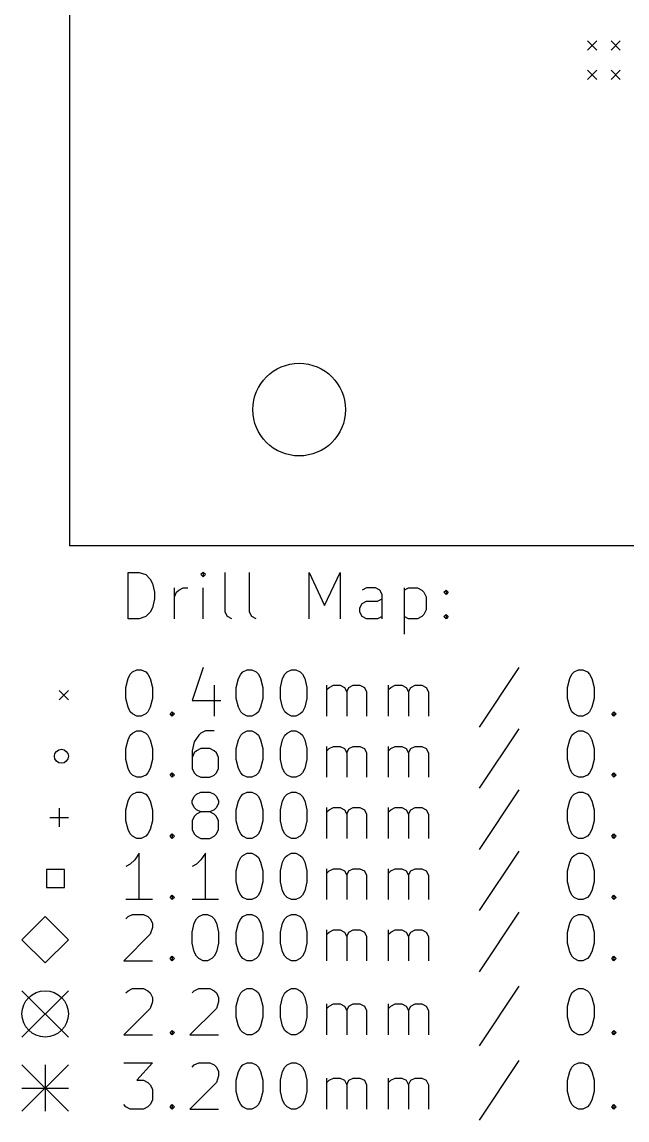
# Model space of a CAD drawing. Extents: x 4.52 to 6.57, y -8.69 to -1.12.
# Drawn here: x 4.519 to 5.547, y -8.676 to -6.81 of the extents above; entities that cross this region are included whole.
import ezdxf

# ---------------------------------------------------------------- set-up
doc = ezdxf.new("R2010")
doc.units = 0
doc.header["$MEASUREMENT"] = 0
doc.layers.add('BLACK', color=7, linetype='CONTINUOUS')

msp = doc.modelspace()

# ---------------------------------------------------------------- linework, layer by layer
at = {"layer": 'BLACK', "linetype": 'CONTINUOUS'}
for p, q in [((4.6, -3.36929), (4.6, -7.7)), ((5.47949, -6.84213), (5.49524, -6.85787)), ((5.49524, -6.84213), (5.47949, -6.85787)), ((5.51949, -6.84213), (5.53524, -6.85787)), ((5.53524, -6.84213), (5.51949, -6.85787)), ((5.47949, -6.89213), (5.49524, -6.90787)), ((5.49524, -6.89213), (5.47949, -6.90787)), ((5.51949, -6.89213), (5.53524, -6.90787)), ((5.53524, -6.89213), (5.51949, -6.90787)), ((6, -7.7), (4.6, -7.7)), ((4.69946, -7.8242), (4.69946, -7.74546)), ((4.69946, -7.74546), (4.7182, -7.74546)), ((4.7182, -7.74546), (4.72945, -7.74921)), ((4.72945, -7.74921), (4.73695, -7.75671)), ((4.73695, -7.75671), (4.7407, -7.76421)), ((4.82694, -7.74546), (4.82319, -7.74921)), ((4.82319, -7.74921), (4.82694, -7.75296)), ((4.83069, -7.74921), (4.82694, -7.74546)), ((4.82694, -7.74546), (4.82694, -7.75296)), ((4.82694, -7.75296), (4.83069, -7.74921)), ((4.86444, -7.81295), (4.86444, -7.74546)), ((4.90568, -7.81295), (4.90568, -7.74546)), ((5.00692, -7.8242), (5.00692, -7.74546)), ((5.00692, -7.74546), (5.03316, -7.80171)), ((5.03316, -7.80171), (5.05941, -7.74546)), ((5.05941, -7.74546), (5.05941, -7.8242)), ((4.7407, -7.76421), (4.74445, -7.77921)), ((4.74445, -7.77921), (4.74445, -7.79046)), ((4.7782, -7.8242), (4.7782, -7.77171)), ((4.7782, -7.78671), (4.78195, -7.77921)), ((4.78195, -7.77921), (4.7857, -7.77546)), ((4.7857, -7.77546), (4.79319, -7.77171)), ((4.79319, -7.77171), (4.80069, -7.77171)), ((4.82694, -7.8242), (4.82694, -7.77171)), ((5.10441, -7.77171), (5.09691, -7.77546)), ((5.1194, -7.77171), (5.10441, -7.77171)), ((5.1269, -7.77546), (5.1194, -7.77171)), ((5.13065, -7.78296), (5.1269, -7.77546)), ((5.16815, -7.77171), (5.16815, -7.85045)), ((5.16815, -7.77546), (5.17565, -7.77171)), ((5.17565, -7.77171), (5.19064, -7.77171)), ((5.19064, -7.77171), (5.19814, -7.77546)), ((5.19814, -7.77546), (5.20189, -7.77921)), ((5.20189, -7.77921), (5.20564, -7.78671)), ((5.23564, -7.77921), (5.23939, -7.77546)), ((5.23939, -7.78296), (5.23564, -7.77921)), ((5.23939, -7.77546), (5.24314, -7.77921)), ((5.23939, -7.77546), (5.23939, -7.78296)), ((5.24314, -7.77921), (5.23939, -7.78296)), ((4.74445, -7.79046), (4.7407, -7.80546)), ((5.09316, -7.80546), (5.09691, -7.79796)), ((5.09691, -7.79796), (5.10441, -7.79421)), ((5.10441, -7.79421), (5.12315, -7.79421)), ((5.12315, -7.79421), (5.13065, -7.79046)), ((5.13065, -7.8242), (5.13065, -7.78296)), ((5.20564, -7.78671), (5.20564, -7.80921)), ((4.73695, -7.81295), (4.72945, -7.82045)), ((4.7407, -7.80546), (4.73695, -7.81295)), ((4.86819, -7.82045), (4.86444, -7.81295)), ((4.90943, -7.82045), (4.90568, -7.81295)), ((5.09316, -7.81295), (5.09316, -7.80546)), ((5.09691, -7.82045), (5.09316, -7.81295)), ((5.20189, -7.8167), (5.19814, -7.82045)), ((5.20564, -7.80921), (5.20189, -7.8167)), ((5.23564, -7.82045), (5.23939, -7.8167)), ((5.23939, -7.8167), (5.24314, -7.82045)), ((5.23939, -7.8167), (5.23939, -7.8242)), ((4.7182, -7.8242), (4.69946, -7.8242)), ((4.72945, -7.82045), (4.7182, -7.8242)), ((4.87568, -7.8242), (4.86819, -7.82045)), ((4.91693, -7.8242), (4.90943, -7.82045)), ((5.10441, -7.8242), (5.09691, -7.82045)), ((5.12315, -7.8242), (5.10441, -7.8242)), ((5.13065, -7.82045), (5.12315, -7.8242)), ((5.17565, -7.8242), (5.16815, -7.82045)), ((5.19064, -7.8242), (5.17565, -7.8242)), ((5.19814, -7.82045), (5.19064, -7.8242)), ((5.23939, -7.8242), (5.23564, -7.82045)), ((5.24314, -7.82045), (5.23939, -7.8242)), ((4.70696, -7.91457), (4.71445, -7.91082)), ((4.71445, -7.91082), (4.72195, -7.91082)), ((4.72195, -7.91082), (4.72945, -7.91457)), ((4.82694, -7.90707), (4.80819, -7.96331)), ((4.89443, -7.91457), (4.90193, -7.91082)), ((4.90193, -7.91082), (4.90943, -7.91082)), ((4.90943, -7.91082), (4.91693, -7.91457)), ((4.96942, -7.91457), (4.97692, -7.91082)), ((4.97692, -7.91082), (4.98442, -7.91082)), ((4.98442, -7.91082), (4.99192, -7.91457)), ((5.36312, -7.90707), (5.29563, -8.00831)), ((5.45686, -7.91457), (5.46436, -7.91082)), ((5.46436, -7.91082), (5.47186, -7.91082)), ((5.47186, -7.91082), (5.47936, -7.91457)), ((4.69571, -7.94081), (4.69946, -7.92582)), ((4.69946, -7.92582), (4.70321, -7.91832)), ((4.70321, -7.91832), (4.70696, -7.91457)), ((4.72945, -7.91457), (4.7332, -7.91832)), ((4.7332, -7.91832), (4.73695, -7.92582)), ((4.73695, -7.92582), (4.7407, -7.94081)), ((4.88318, -7.94081), (4.88693, -7.92582)), ((4.88693, -7.92582), (4.89068, -7.91832)), ((4.89068, -7.91832), (4.89443, -7.91457)), ((4.91693, -7.91457), (4.92068, -7.91832)), ((4.92068, -7.91832), (4.92443, -7.92582)), ((4.92443, -7.92582), (4.92818, -7.94081)), ((4.95817, -7.94081), (4.96192, -7.92582)), ((4.96192, -7.92582), (4.96567, -7.91832)), ((4.96567, -7.91832), (4.96942, -7.91457)), ((4.99192, -7.91457), (4.99567, -7.91832)), ((4.99567, -7.91832), (4.99942, -7.92582)), ((4.99942, -7.92582), (5.00317, -7.94081)), ((5.44561, -7.94081), (5.44936, -7.92582)), ((5.44936, -7.92582), (5.45311, -7.91832)), ((5.45311, -7.91832), (5.45686, -7.91457)), ((5.47936, -7.91457), (5.48311, -7.91832)), ((5.48311, -7.91832), (5.48686, -7.92582)), ((5.48686, -7.92582), (5.49061, -7.94081)), ((4.58228, -7.94606), (4.59803, -7.96181)), ((4.59803, -7.94606), (4.58228, -7.96181)), ((4.69571, -7.95956), (4.69571, -7.94081)), ((4.7407, -7.94081), (4.7407, -7.95956)), ((4.84569, -7.93706), (4.84569, -7.98956)), ((4.88318, -7.95956), (4.88318, -7.94081)), ((4.92818, -7.94081), (4.92818, -7.95956)), ((4.95817, -7.95956), (4.95817, -7.94081)), ((5.00317, -7.94081), (5.00317, -7.95956)), ((5.03691, -7.98956), (5.03691, -7.93706)), ((5.03691, -7.94456), (5.04066, -7.94081)), ((5.04066, -7.94081), (5.04816, -7.93706)), ((5.04816, -7.93706), (5.05941, -7.93706)), ((5.05941, -7.93706), (5.06691, -7.94081)), ((5.06691, -7.94081), (5.07066, -7.94831)), ((5.07066, -7.94831), (5.07441, -7.94081)), ((5.07066, -7.94831), (5.07066, -7.98956)), ((5.07441, -7.94081), (5.08191, -7.93706)), ((5.08191, -7.93706), (5.09316, -7.93706)), ((5.09316, -7.93706), (5.10066, -7.94081)), ((5.10066, -7.94081), (5.10441, -7.94831)), ((5.10441, -7.94831), (5.10441, -7.98956)), ((5.1419, -7.98956), (5.1419, -7.93706)), ((5.1419, -7.94456), (5.14565, -7.94081)), ((5.14565, -7.94081), (5.15315, -7.93706)), ((5.15315, -7.93706), (5.1644, -7.93706)), ((5.1644, -7.93706), (5.1719, -7.94081)), ((5.1719, -7.94081), (5.17565, -7.94831)), ((5.17565, -7.94831), (5.1794, -7.94081)), ((5.17565, -7.94831), (5.17565, -7.98956)), ((5.1794, -7.94081), (5.1869, -7.93706)), ((5.1869, -7.93706), (5.19814, -7.93706)), ((5.19814, -7.93706), (5.20564, -7.94081)), ((5.20564, -7.94081), (5.20939, -7.94831)), ((5.20939, -7.94831), (5.20939, -7.98956)), ((5.44561, -7.95956), (5.44561, -7.94081)), ((5.49061, -7.94081), (5.49061, -7.95956)), ((4.69946, -7.97456), (4.69571, -7.95956)), ((4.7407, -7.95956), (4.73695, -7.97456)), ((4.80819, -7.96331), (4.85694, -7.96331)), ((4.88693, -7.97456), (4.88318, -7.95956)), ((4.92818, -7.95956), (4.92443, -7.97456)), ((4.96192, -7.97456), (4.95817, -7.95956)), ((5.00317, -7.95956), (4.99942, -7.97456)), ((5.44936, -7.97456), (5.44561, -7.95956)), ((5.49061, -7.95956), (5.48686, -7.97456)), ((4.70321, -7.98206), (4.69946, -7.97456)), ((4.70696, -7.98581), (4.70321, -7.98206)), ((4.71445, -7.98956), (4.70696, -7.98581)), ((4.72945, -7.98581), (4.72195, -7.98956)), ((4.7332, -7.98206), (4.72945, -7.98581)), ((4.73695, -7.97456), (4.7332, -7.98206)), ((4.7707, -7.98581), (4.77445, -7.98206)), ((4.77445, -7.98956), (4.7707, -7.98581)), ((4.77445, -7.98206), (4.7782, -7.98581)), ((4.77445, -7.98206), (4.77445, -7.98956)), ((4.7782, -7.98581), (4.77445, -7.98956)), ((4.89068, -7.98206), (4.88693, -7.97456)), ((4.89443, -7.98581), (4.89068, -7.98206)), ((4.90193, -7.98956), (4.89443, -7.98581)), ((4.91693, -7.98581), (4.90943, -7.98956)), ((4.92068, -7.98206), (4.91693, -7.98581)), ((4.92443, -7.97456), (4.92068, -7.98206)), ((4.96567, -7.98206), (4.96192, -7.97456)), ((4.96942, -7.98581), (4.96567, -7.98206)), ((4.97692, -7.98956), (4.96942, -7.98581)), ((4.99192, -7.98581), (4.98442, -7.98956)), ((4.99567, -7.98206), (4.99192, -7.98581)), ((4.99942, -7.97456), (4.99567, -7.98206)), ((5.45311, -7.98206), (5.44936, -7.97456)), ((5.45686, -7.98581), (5.45311, -7.98206)), ((5.46436, -7.98956), (5.45686, -7.98581)), ((5.47936, -7.98581), (5.47186, -7.98956)), ((5.48311, -7.98206), (5.47936, -7.98581)), ((5.48686, -7.97456), (5.48311, -7.98206)), ((5.5206, -7.98581), (5.52435, -7.98206)), ((5.52435, -7.98956), (5.5206, -7.98581)), ((5.52435, -7.98206), (5.5281, -7.98581)), ((5.52435, -7.98206), (5.52435, -7.98956)), ((5.5281, -7.98581), (5.52435, -7.98956)), ((4.72195, -7.98956), (4.71445, -7.98956)), ((4.90943, -7.98956), (4.90193, -7.98956)), ((4.98442, -7.98956), (4.97692, -7.98956)), ((5.47186, -7.98956), (5.46436, -7.98956)), ((4.69946, -8.02975), (4.70321, -8.02225)), ((4.70321, -8.02225), (4.70696, -8.0185)), ((4.70696, -8.0185), (4.71445, -8.01475)), ((4.71445, -8.01475), (4.72195, -8.01475)), ((4.72195, -8.01475), (4.72945, -8.0185)), ((4.72945, -8.0185), (4.7332, -8.02225)), ((4.7332, -8.02225), (4.73695, -8.02975)), ((4.81944, -8.02225), (4.81194, -8.0335)), ((4.82319, -8.0185), (4.81944, -8.02225)), ((4.83069, -8.01475), (4.82319, -8.0185)), ((4.84569, -8.01475), (4.83069, -8.01475)), ((4.88693, -8.02975), (4.89068, -8.02225)), ((4.89068, -8.02225), (4.89443, -8.0185)), ((4.89443, -8.0185), (4.90193, -8.01475)), ((4.90193, -8.01475), (4.90943, -8.01475)), ((4.90943, -8.01475), (4.91693, -8.0185)), ((4.91693, -8.0185), (4.92068, -8.02225)), ((4.92068, -8.02225), (4.92443, -8.02975)), ((4.96192, -8.02975), (4.96567, -8.02225)), ((4.96567, -8.02225), (4.96942, -8.0185)), ((4.96942, -8.0185), (4.97692, -8.01475)), ((4.97692, -8.01475), (4.98442, -8.01475)), ((4.98442, -8.01475), (4.99192, -8.0185)), ((4.99192, -8.0185), (4.99567, -8.02225)), ((4.99567, -8.02225), (4.99942, -8.02975)), ((5.36312, -8.011), (5.29563, -8.11224)), ((5.44936, -8.02975), (5.45311, -8.02225)), ((5.45311, -8.02225), (5.45686, -8.0185)), ((5.45686, -8.0185), (5.46436, -8.01475)), ((5.46436, -8.01475), (5.47186, -8.01475)), ((5.47186, -8.01475), (5.47936, -8.0185)), ((5.47936, -8.0185), (5.48311, -8.02225)), ((5.48311, -8.02225), (5.48686, -8.02975)), ((4.69571, -8.04475), (4.69946, -8.02975)), ((4.73695, -8.02975), (4.7407, -8.04475)), ((4.81194, -8.0335), (4.80819, -8.0485)), ((4.88318, -8.04475), (4.88693, -8.02975)), ((4.92443, -8.02975), (4.92818, -8.04475)), ((4.95817, -8.04475), (4.96192, -8.02975)), ((4.99942, -8.02975), (5.00317, -8.04475)), ((5.03691, -8.09349), (5.03691, -8.041)), ((5.04066, -8.04475), (5.04816, -8.041)), ((5.04816, -8.041), (5.05941, -8.041)), ((5.05941, -8.041), (5.06691, -8.04475)), ((5.07441, -8.04475), (5.08191, -8.041)), ((5.08191, -8.041), (5.09316, -8.041)), ((5.09316, -8.041), (5.10066, -8.04475)), ((5.1419, -8.09349), (5.1419, -8.041)), ((5.14565, -8.04475), (5.15315, -8.041)), ((5.15315, -8.041), (5.1644, -8.041)), ((5.1644, -8.041), (5.1719, -8.04475)), ((5.1794, -8.04475), (5.1869, -8.041)), ((5.1869, -8.041), (5.19814, -8.041)), ((5.19814, -8.041), (5.20564, -8.04475)), ((5.44561, -8.04475), (5.44936, -8.02975)), ((5.48686, -8.02975), (5.49061, -8.04475)), ((4.69571, -8.0635), (4.69571, -8.04475)), ((4.7407, -8.04475), (4.7407, -8.0635)), ((4.80819, -8.0485), (4.80819, -8.0785)), ((4.81194, -8.05225), (4.80819, -8.05975)), ((4.81569, -8.0485), (4.81194, -8.05225)), ((4.82319, -8.04475), (4.81569, -8.0485)), ((4.83819, -8.04475), (4.82319, -8.04475)), ((4.84569, -8.0485), (4.83819, -8.04475)), ((4.84944, -8.05225), (4.84569, -8.0485)), ((4.85319, -8.05975), (4.84944, -8.05225)), ((4.85319, -8.0785), (4.85319, -8.05975)), ((4.88318, -8.0635), (4.88318, -8.04475)), ((4.92818, -8.04475), (4.92818, -8.0635)), ((4.95817, -8.0635), (4.95817, -8.04475)), ((5.00317, -8.04475), (5.00317, -8.0635)), ((5.03691, -8.0485), (5.04066, -8.04475)), ((5.06691, -8.04475), (5.07066, -8.05225)), ((5.07066, -8.05225), (5.07441, -8.04475)), ((5.07066, -8.05225), (5.07066, -8.09349)), ((5.10066, -8.04475), (5.10441, -8.05225)), ((5.10441, -8.05225), (5.10441, -8.09349)), ((5.1419, -8.0485), (5.14565, -8.04475)), ((5.1719, -8.04475), (5.17565, -8.05225)), ((5.17565, -8.05225), (5.1794, -8.04475)), ((5.17565, -8.05225), (5.17565, -8.09349)), ((5.20564, -8.04475), (5.20939, -8.05225)), ((5.20939, -8.05225), (5.20939, -8.09349)), ((5.44561, -8.0635), (5.44561, -8.04475)), ((5.49061, -8.04475), (5.49061, -8.0635)), ((4.69946, -8.0785), (4.69571, -8.0635)), ((4.70321, -8.086), (4.69946, -8.0785)), ((4.73695, -8.0785), (4.7332, -8.086)), ((4.7407, -8.0635), (4.73695, -8.0785)), ((4.80819, -8.0785), (4.81194, -8.086)), ((4.84944, -8.086), (4.85319, -8.0785)), ((4.88693, -8.0785), (4.88318, -8.0635)), ((4.89068, -8.086), (4.88693, -8.0785)), ((4.92443, -8.0785), (4.92068, -8.086)), ((4.92818, -8.0635), (4.92443, -8.0785)), ((4.96192, -8.0785), (4.95817, -8.0635)), ((4.96567, -8.086), (4.96192, -8.0785)), ((4.99942, -8.0785), (4.99567, -8.086)), ((5.00317, -8.0635), (4.99942, -8.0785)), ((5.44936, -8.0785), (5.44561, -8.0635)), ((5.45311, -8.086), (5.44936, -8.0785)), ((5.48686, -8.0785), (5.48311, -8.086)), ((5.49061, -8.0635), (5.48686, -8.0785)), ((4.70696, -8.08975), (4.70321, -8.086)), ((4.71445, -8.09349), (4.70696, -8.08975)), ((4.72195, -8.09349), (4.71445, -8.09349)), ((4.72945, -8.08975), (4.72195, -8.09349)), ((4.7332, -8.086), (4.72945, -8.08975)), ((4.7707, -8.08975), (4.77445, -8.086)), ((4.77445, -8.09349), (4.7707, -8.08975)), ((4.77445, -8.086), (4.7782, -8.08975)), ((4.77445, -8.086), (4.77445, -8.09349)), ((4.7782, -8.08975), (4.77445, -8.09349)), ((4.81194, -8.086), (4.81569, -8.08975)), ((4.81569, -8.08975), (4.82319, -8.09349)), ((4.82319, -8.09349), (4.83819, -8.09349)), ((4.83819, -8.09349), (4.84569, -8.08975)), ((4.84569, -8.08975), (4.84944, -8.086)), ((4.89443, -8.08975), (4.89068, -8.086)), ((4.90193, -8.09349), (4.89443, -8.08975)), ((4.90943, -8.09349), (4.90193, -8.09349)), ((4.91693, -8.08975), (4.90943, -8.09349)), ((4.92068, -8.086), (4.91693, -8.08975)), ((4.96942, -8.08975), (4.96567, -8.086)), ((4.97692, -8.09349), (4.96942, -8.08975)), ((4.98442, -8.09349), (4.97692, -8.09349)), ((4.99192, -8.08975), (4.98442, -8.09349)), ((4.99567, -8.086), (4.99192, -8.08975)), ((5.45686, -8.08975), (5.45311, -8.086)), ((5.46436, -8.09349), (5.45686, -8.08975)), ((5.47186, -8.09349), (5.46436, -8.09349)), ((5.47936, -8.08975), (5.47186, -8.09349)), ((5.48311, -8.086), (5.47936, -8.08975)), ((5.5206, -8.08975), (5.52435, -8.086)), ((5.52435, -8.09349), (5.5206, -8.08975)), ((5.52435, -8.086), (5.5281, -8.08975)), ((5.52435, -8.086), (5.52435, -8.09349)), ((5.5281, -8.08975), (5.52435, -8.09349)), ((5.36312, -8.11494), (5.29563, -8.21618)), ((4.69571, -8.14869), (4.69946, -8.13369)), ((4.69946, -8.13369), (4.70321, -8.12619)), ((4.70321, -8.12619), (4.70696, -8.12244)), ((4.70696, -8.12244), (4.71445, -8.11869)), ((4.71445, -8.11869), (4.72195, -8.11869)), ((4.72195, -8.11869), (4.72945, -8.12244)), ((4.72945, -8.12244), (4.7332, -8.12619)), ((4.7332, -8.12619), (4.73695, -8.13369)), ((4.73695, -8.13369), (4.7407, -8.14869)), ((4.80819, -8.13369), (4.81194, -8.12619)), ((4.80819, -8.13744), (4.80819, -8.13369)), ((4.81194, -8.12619), (4.81569, -8.12244)), ((4.81569, -8.12244), (4.82319, -8.11869)), ((4.82319, -8.11869), (4.83819, -8.11869)), ((4.83819, -8.11869), (4.84569, -8.12244)), ((4.84569, -8.12244), (4.84944, -8.12619)), ((4.84944, -8.12619), (4.85319, -8.13369)), ((4.85319, -8.13369), (4.85319, -8.13744)), ((4.88318, -8.14869), (4.88693, -8.13369)), ((4.88693, -8.13369), (4.89068, -8.12619)), ((4.89068, -8.12619), (4.89443, -8.12244)), ((4.89443, -8.12244), (4.90193, -8.11869)), ((4.90193, -8.11869), (4.90943, -8.11869)), ((4.90943, -8.11869), (4.91693, -8.12244)), ((4.91693, -8.12244), (4.92068, -8.12619)), ((4.92068, -8.12619), (4.92443, -8.13369)), ((4.92443, -8.13369), (4.92818, -8.14869)), ((4.95817, -8.14869), (4.96192, -8.13369)), ((4.96192, -8.13369), (4.96567, -8.12619)), ((4.96567, -8.12619), (4.96942, -8.12244)), ((4.96942, -8.12244), (4.97692, -8.11869)), ((4.97692, -8.11869), (4.98442, -8.11869)), ((4.98442, -8.11869), (4.99192, -8.12244)), ((4.99192, -8.12244), (4.99567, -8.12619)), ((4.99567, -8.12619), (4.99942, -8.13369)), ((4.99942, -8.13369), (5.00317, -8.14869)), ((5.44561, -8.14869), (5.44936, -8.13369)), ((5.44936, -8.13369), (5.45311, -8.12619)), ((5.45311, -8.12619), (5.45686, -8.12244)), ((5.45686, -8.12244), (5.46436, -8.11869)), ((5.46436, -8.11869), (5.47186, -8.11869)), ((5.47186, -8.11869), (5.47936, -8.12244)), ((5.47936, -8.12244), (5.48311, -8.12619)), ((5.48311, -8.12619), (5.48686, -8.13369)), ((5.48686, -8.13369), (5.49061, -8.14869)), ((4.58228, -8.14606), (4.58228, -8.17756)), ((4.69571, -8.16744), (4.69571, -8.14869)), ((4.7407, -8.14869), (4.7407, -8.16744)), ((4.81194, -8.14494), (4.80819, -8.13744)), ((4.81569, -8.14869), (4.81194, -8.14494)), ((4.82319, -8.15244), (4.81569, -8.14869)), ((4.82319, -8.15244), (4.81569, -8.15619)), ((4.83819, -8.15244), (4.82319, -8.15244)), ((4.84569, -8.14869), (4.83819, -8.15244)), ((4.84569, -8.15619), (4.83819, -8.15244)), ((4.84944, -8.14494), (4.84569, -8.14869)), ((4.85319, -8.13744), (4.84944, -8.14494)), ((4.88318, -8.16744), (4.88318, -8.14869)), ((4.92818, -8.14869), (4.92818, -8.16744)), ((4.95817, -8.16744), (4.95817, -8.14869)), ((5.00317, -8.14869), (5.00317, -8.16744)), ((5.03691, -8.19743), (5.03691, -8.14494)), ((5.03691, -8.15244), (5.04066, -8.14869)), ((5.04066, -8.14869), (5.04816, -8.14494)), ((5.04816, -8.14494), (5.05941, -8.14494)), ((5.05941, -8.14494), (5.06691, -8.14869)), ((5.06691, -8.14869), (5.07066, -8.15619)), ((5.07066, -8.15619), (5.07441, -8.14869)), ((5.07441, -8.14869), (5.08191, -8.14494)), ((5.08191, -8.14494), (5.09316, -8.14494)), ((5.09316, -8.14494), (5.10066, -8.14869)), ((5.10066, -8.14869), (5.10441, -8.15619)), ((5.1419, -8.19743), (5.1419, -8.14494)), ((5.1419, -8.15244), (5.14565, -8.14869)), ((5.14565, -8.14869), (5.15315, -8.14494)), ((5.15315, -8.14494), (5.1644, -8.14494)), ((5.1644, -8.14494), (5.1719, -8.14869)), ((5.1719, -8.14869), (5.17565, -8.15619)), ((5.17565, -8.15619), (5.1794, -8.14869)), ((5.1794, -8.14869), (5.1869, -8.14494)), ((5.1869, -8.14494), (5.19814, -8.14494)), ((5.19814, -8.14494), (5.20564, -8.14869)), ((5.20564, -8.14869), (5.20939, -8.15619)), ((5.44561, -8.16744), (5.44561, -8.14869)), ((5.49061, -8.14869), (5.49061, -8.16744)), ((4.56654, -8.16181), (4.59803, -8.16181)), ((4.69946, -8.18243), (4.69571, -8.16744)), ((4.7407, -8.16744), (4.73695, -8.18243)), ((4.81194, -8.15994), (4.80819, -8.16744)), ((4.80819, -8.16744), (4.80819, -8.18243)), ((4.81569, -8.15619), (4.81194, -8.15994)), ((4.84944, -8.15994), (4.84569, -8.15619)), ((4.85319, -8.16744), (4.84944, -8.15994)), ((4.85319, -8.18243), (4.85319, -8.16744)), ((4.88693, -8.18243), (4.88318, -8.16744)), ((4.92818, -8.16744), (4.92443, -8.18243)), ((4.96192, -8.18243), (4.95817, -8.16744)), ((5.00317, -8.16744), (4.99942, -8.18243)), ((5.07066, -8.15619), (5.07066, -8.19743)), ((5.10441, -8.15619), (5.10441, -8.19743)), ((5.17565, -8.15619), (5.17565, -8.19743)), ((5.20939, -8.15619), (5.20939, -8.19743)), ((5.44936, -8.18243), (5.44561, -8.16744)), ((5.49061, -8.16744), (5.48686, -8.18243)), ((4.70321, -8.18993), (4.69946, -8.18243)), ((4.70696, -8.19368), (4.70321, -8.18993)), ((4.7332, -8.18993), (4.72945, -8.19368)), ((4.73695, -8.18243), (4.7332, -8.18993)), ((4.7707, -8.19368), (4.77445, -8.18993)), ((4.77445, -8.18993), (4.7782, -8.19368)), ((4.77445, -8.18993), (4.77445, -8.19743)), ((4.80819, -8.18243), (4.81194, -8.18993)), ((4.81194, -8.18993), (4.81569, -8.19368)), ((4.84569, -8.19368), (4.84944, -8.18993)), ((4.84944, -8.18993), (4.85319, -8.18243)), ((4.89068, -8.18993), (4.88693, -8.18243)), ((4.89443, -8.19368), (4.89068, -8.18993)), ((4.92068, -8.18993), (4.91693, -8.19368)), ((4.92443, -8.18243), (4.92068, -8.18993)), ((4.96567, -8.18993), (4.96192, -8.18243)), ((4.96942, -8.19368), (4.96567, -8.18993)), ((4.99567, -8.18993), (4.99192, -8.19368)), ((4.99942, -8.18243), (4.99567, -8.18993)), ((5.45311, -8.18993), (5.44936, -8.18243)), ((5.45686, -8.19368), (5.45311, -8.18993)), ((5.48311, -8.18993), (5.47936, -8.19368)), ((5.48686, -8.18243), (5.48311, -8.18993)), ((5.5206, -8.19368), (5.52435, -8.18993)), ((5.52435, -8.18993), (5.5281, -8.19368)), ((5.52435, -8.18993), (5.52435, -8.19743)), ((4.71445, -8.19743), (4.70696, -8.19368)), ((4.72195, -8.19743), (4.71445, -8.19743)), ((4.72945, -8.19368), (4.72195, -8.19743)), ((4.77445, -8.19743), (4.7707, -8.19368)), ((4.7782, -8.19368), (4.77445, -8.19743)), ((4.81569, -8.19368), (4.82319, -8.19743)), ((4.82319, -8.19743), (4.83819, -8.19743)), ((4.83819, -8.19743), (4.84569, -8.19368)), ((4.90193, -8.19743), (4.89443, -8.19368)), ((4.90943, -8.19743), (4.90193, -8.19743)), ((4.91693, -8.19368), (4.90943, -8.19743)), ((4.97692, -8.19743), (4.96942, -8.19368)), ((4.98442, -8.19743), (4.97692, -8.19743)), ((4.99192, -8.19368), (4.98442, -8.19743)), ((5.46436, -8.19743), (5.45686, -8.19368)), ((5.47186, -8.19743), (5.46436, -8.19743)), ((5.47936, -8.19368), (5.47186, -8.19743)), ((5.52435, -8.19743), (5.5206, -8.19368)), ((5.5281, -8.19368), (5.52435, -8.19743)), ((4.7182, -8.22263), (4.7107, -8.23388)), ((4.7182, -8.30137), (4.7182, -8.22263)), ((4.83069, -8.22263), (4.82319, -8.23388)), ((4.83069, -8.30137), (4.83069, -8.22263)), ((4.89068, -8.23013), (4.89443, -8.22638)), ((4.89443, -8.22638), (4.90193, -8.22263)), ((4.90193, -8.22263), (4.90943, -8.22263)), ((4.90943, -8.22263), (4.91693, -8.22638)), ((4.91693, -8.22638), (4.92068, -8.23013)), ((4.96567, -8.23013), (4.96942, -8.22638)), ((4.96942, -8.22638), (4.97692, -8.22263)), ((4.97692, -8.22263), (4.98442, -8.22263)), ((4.98442, -8.22263), (4.99192, -8.22638)), ((4.99192, -8.22638), (4.99567, -8.23013)), ((5.36312, -8.21888), (5.29563, -8.32012)), ((5.45311, -8.23013), (5.45686, -8.22638)), ((5.45686, -8.22638), (5.46436, -8.22263)), ((5.46436, -8.22263), (5.47186, -8.22263)), ((5.47186, -8.22263), (5.47936, -8.22638)), ((5.47936, -8.22638), (5.48311, -8.23013)), ((4.70321, -8.24138), (4.69571, -8.24513)), ((4.7107, -8.23388), (4.70321, -8.24138)), ((4.81569, -8.24138), (4.80819, -8.24513)), ((4.82319, -8.23388), (4.81569, -8.24138)), ((4.88318, -8.25262), (4.88693, -8.23763)), ((4.88693, -8.23763), (4.89068, -8.23013)), ((4.92068, -8.23013), (4.92443, -8.23763)), ((4.92443, -8.23763), (4.92818, -8.25262)), ((4.95817, -8.25262), (4.96192, -8.23763)), ((4.96192, -8.23763), (4.96567, -8.23013)), ((4.99567, -8.23013), (4.99942, -8.23763)), ((4.99942, -8.23763), (5.00317, -8.25262)), ((5.44561, -8.25262), (5.44936, -8.23763)), ((5.44936, -8.23763), (5.45311, -8.23013)), ((5.48311, -8.23013), (5.48686, -8.23763)), ((5.48686, -8.23763), (5.49061, -8.25262)), ((4.59169, -8.25044), (4.56107, -8.25044)), ((4.56107, -8.25044), (4.56107, -8.28106)), ((4.59169, -8.28106), (4.59169, -8.25044)), ((4.88318, -8.27137), (4.88318, -8.25262)), ((4.92818, -8.25262), (4.92818, -8.27137)), ((4.95817, -8.27137), (4.95817, -8.25262)), ((5.00317, -8.25262), (5.00317, -8.27137)), ((5.03691, -8.30137), (5.03691, -8.24888)), ((5.03691, -8.25637), (5.04066, -8.25262)), ((5.04066, -8.25262), (5.04816, -8.24888)), ((5.04816, -8.24888), (5.05941, -8.24888)), ((5.05941, -8.24888), (5.06691, -8.25262)), ((5.06691, -8.25262), (5.07066, -8.26012)), ((5.07066, -8.26012), (5.07441, -8.25262)), ((5.07066, -8.26012), (5.07066, -8.30137)), ((5.07441, -8.25262), (5.08191, -8.24888)), ((5.08191, -8.24888), (5.09316, -8.24888)), ((5.09316, -8.24888), (5.10066, -8.25262)), ((5.10066, -8.25262), (5.10441, -8.26012)), ((5.10441, -8.26012), (5.10441, -8.30137)), ((5.1419, -8.30137), (5.1419, -8.24888)), ((5.1419, -8.25637), (5.14565, -8.25262)), ((5.14565, -8.25262), (5.15315, -8.24888)), ((5.15315, -8.24888), (5.1644, -8.24888)), ((5.1644, -8.24888), (5.1719, -8.25262)), ((5.1719, -8.25262), (5.17565, -8.26012)), ((5.17565, -8.26012), (5.1794, -8.25262)), ((5.17565, -8.26012), (5.17565, -8.30137)), ((5.1794, -8.25262), (5.1869, -8.24888)), ((5.1869, -8.24888), (5.19814, -8.24888)), ((5.19814, -8.24888), (5.20564, -8.25262)), ((5.20564, -8.25262), (5.20939, -8.26012)), ((5.20939, -8.26012), (5.20939, -8.30137)), ((5.44561, -8.27137), (5.44561, -8.25262)), ((5.49061, -8.25262), (5.49061, -8.27137)), ((4.56107, -8.28106), (4.59169, -8.28106)), ((4.88693, -8.28637), (4.88318, -8.27137)), ((4.92818, -8.27137), (4.92443, -8.28637)), ((4.96192, -8.28637), (4.95817, -8.27137)), ((5.00317, -8.27137), (4.99942, -8.28637)), ((5.44936, -8.28637), (5.44561, -8.27137)), ((5.49061, -8.27137), (5.48686, -8.28637)), ((4.7407, -8.30137), (4.69571, -8.30137)), ((4.7707, -8.29762), (4.77445, -8.29387)), ((4.77445, -8.30137), (4.7707, -8.29762)), ((4.77445, -8.29387), (4.7782, -8.29762)), ((4.77445, -8.29387), (4.77445, -8.30137)), ((4.7782, -8.29762), (4.77445, -8.30137)), ((4.85319, -8.30137), (4.80819, -8.30137)), ((4.89068, -8.29387), (4.88693, -8.28637)), ((4.89443, -8.29762), (4.89068, -8.29387)), ((4.90193, -8.30137), (4.89443, -8.29762)), ((4.90943, -8.30137), (4.90193, -8.30137)), ((4.91693, -8.29762), (4.90943, -8.30137)), ((4.92068, -8.29387), (4.91693, -8.29762)), ((4.92443, -8.28637), (4.92068, -8.29387)), ((4.96567, -8.29387), (4.96192, -8.28637)), ((4.96942, -8.29762), (4.96567, -8.29387)), ((4.97692, -8.30137), (4.96942, -8.29762)), ((4.98442, -8.30137), (4.97692, -8.30137)), ((4.99192, -8.29762), (4.98442, -8.30137)), ((4.99567, -8.29387), (4.99192, -8.29762)), ((4.99942, -8.28637), (4.99567, -8.29387)), ((5.45311, -8.29387), (5.44936, -8.28637)), ((5.45686, -8.29762), (5.45311, -8.29387)), ((5.46436, -8.30137), (5.45686, -8.29762)), ((5.47186, -8.30137), (5.46436, -8.30137)), ((5.47936, -8.29762), (5.47186, -8.30137)), ((5.48311, -8.29387), (5.47936, -8.29762)), ((5.48686, -8.28637), (5.48311, -8.29387)), ((5.5206, -8.29762), (5.52435, -8.29387)), ((5.52435, -8.30137), (5.5206, -8.29762)), ((5.52435, -8.29387), (5.5281, -8.29762)), ((5.52435, -8.29387), (5.52435, -8.30137)), ((5.5281, -8.29762), (5.52435, -8.30137)), ((4.55866, -8.33031), (4.51929, -8.36969)), ((4.59803, -8.36969), (4.55866, -8.33031)), ((4.69571, -8.33406), (4.69946, -8.33031)), ((4.69946, -8.33031), (4.70696, -8.32657)), ((4.70696, -8.32657), (4.7257, -8.32657)), ((4.7257, -8.32657), (4.7332, -8.33031)), ((4.7332, -8.33031), (4.73695, -8.33406)), ((4.73695, -8.33406), (4.7407, -8.34156)), ((4.81194, -8.34156), (4.81569, -8.33406)), ((4.81569, -8.33406), (4.81944, -8.33031)), ((4.81944, -8.33031), (4.82694, -8.32657)), ((4.82694, -8.32657), (4.83444, -8.32657)), ((4.83444, -8.32657), (4.84194, -8.33031)), ((4.84194, -8.33031), (4.84569, -8.33406)), ((4.84569, -8.33406), (4.84944, -8.34156)), ((4.88693, -8.34156), (4.89068, -8.33406)), ((4.89068, -8.33406), (4.89443, -8.33031)), ((4.89443, -8.33031), (4.90193, -8.32657)), ((4.90193, -8.32657), (4.90943, -8.32657)), ((4.90943, -8.32657), (4.91693, -8.33031)), ((4.91693, -8.33031), (4.92068, -8.33406)), ((4.92068, -8.33406), (4.92443, -8.34156)), ((4.96192, -8.34156), (4.96567, -8.33406)), ((4.96567, -8.33406), (4.96942, -8.33031)), ((4.96942, -8.33031), (4.97692, -8.32657)), ((4.97692, -8.32657), (4.98442, -8.32657)), ((4.98442, -8.32657), (4.99192, -8.33031)), ((4.99192, -8.33031), (4.99567, -8.33406)), ((4.99567, -8.33406), (4.99942, -8.34156)), ((5.36312, -8.32282), (5.29563, -8.42405)), ((5.44936, -8.34156), (5.45311, -8.33406)), ((5.45311, -8.33406), (5.45686, -8.33031)), ((5.45686, -8.33031), (5.46436, -8.32657)), ((5.46436, -8.32657), (5.47186, -8.32657)), ((5.47186, -8.32657), (5.47936, -8.33031)), ((5.47936, -8.33031), (5.48311, -8.33406)), ((5.48311, -8.33406), (5.48686, -8.34156)), ((4.7407, -8.34906), (4.73695, -8.36031)), ((4.7407, -8.34156), (4.7407, -8.34906)), ((4.80819, -8.35656), (4.81194, -8.34156)), ((4.80819, -8.37531), (4.80819, -8.35656)), ((4.84944, -8.34156), (4.85319, -8.35656)), ((4.85319, -8.35656), (4.85319, -8.37531)), ((4.88318, -8.35656), (4.88693, -8.34156)), ((4.88318, -8.37531), (4.88318, -8.35656)), ((4.92443, -8.34156), (4.92818, -8.35656)), ((4.92818, -8.35656), (4.92818, -8.37531)), ((4.95817, -8.35656), (4.96192, -8.34156)), ((4.95817, -8.37531), (4.95817, -8.35656)), ((4.99942, -8.34156), (5.00317, -8.35656)), ((5.00317, -8.35656), (5.00317, -8.37531)), ((5.03691, -8.40531), (5.03691, -8.35281)), ((5.03691, -8.36031), (5.04066, -8.35656)), ((5.04066, -8.35656), (5.04816, -8.35281)), ((5.04816, -8.35281), (5.05941, -8.35281)), ((5.05941, -8.35281), (5.06691, -8.35656)), ((5.06691, -8.35656), (5.07066, -8.36406)), ((5.07066, -8.36406), (5.07441, -8.35656)), ((5.07441, -8.35656), (5.08191, -8.35281)), ((5.08191, -8.35281), (5.09316, -8.35281)), ((5.09316, -8.35281), (5.10066, -8.35656)), ((5.10066, -8.35656), (5.10441, -8.36406)), ((5.1419, -8.40531), (5.1419, -8.35281)), ((5.1419, -8.36031), (5.14565, -8.35656)), ((5.14565, -8.35656), (5.15315, -8.35281)), ((5.15315, -8.35281), (5.1644, -8.35281)), ((5.1644, -8.35281), (5.1719, -8.35656)), ((5.1719, -8.35656), (5.17565, -8.36406)), ((5.17565, -8.36406), (5.1794, -8.35656)), ((5.1794, -8.35656), (5.1869, -8.35281)), ((5.1869, -8.35281), (5.19814, -8.35281)), ((5.19814, -8.35281), (5.20564, -8.35656)), ((5.20564, -8.35656), (5.20939, -8.36406)), ((5.44561, -8.35656), (5.44936, -8.34156)), ((5.44561, -8.37531), (5.44561, -8.35656)), ((5.48686, -8.34156), (5.49061, -8.35656)), ((5.49061, -8.35656), (5.49061, -8.37531)), ((4.51929, -8.36969), (4.55866, -8.40906)), ((4.55866, -8.40906), (4.59803, -8.36969)), ((4.73695, -8.36031), (4.69196, -8.40531)), ((4.81194, -8.39031), (4.80819, -8.37531)), ((4.85319, -8.37531), (4.84944, -8.39031)), ((4.88693, -8.39031), (4.88318, -8.37531)), ((4.92818, -8.37531), (4.92443, -8.39031)), ((4.96192, -8.39031), (4.95817, -8.37531)), ((5.00317, -8.37531), (4.99942, -8.39031)), ((5.07066, -8.36406), (5.07066, -8.40531)), ((5.10441, -8.36406), (5.10441, -8.40531)), ((5.17565, -8.36406), (5.17565, -8.40531)), ((5.20939, -8.36406), (5.20939, -8.40531)), ((5.44936, -8.39031), (5.44561, -8.37531)), ((5.49061, -8.37531), (5.48686, -8.39031)), ((4.81569, -8.39781), (4.81194, -8.39031)), ((4.84944, -8.39031), (4.84569, -8.39781)), ((4.89068, -8.39781), (4.88693, -8.39031)), ((4.92443, -8.39031), (4.92068, -8.39781)), ((4.96567, -8.39781), (4.96192, -8.39031)), ((4.99942, -8.39031), (4.99567, -8.39781)), ((5.45311, -8.39781), (5.44936, -8.39031)), ((5.48686, -8.39031), (5.48311, -8.39781)), ((4.69196, -8.40531), (4.7407, -8.40531)), ((4.7707, -8.40156), (4.77445, -8.39781)), ((4.77445, -8.40531), (4.7707, -8.40156)), ((4.77445, -8.39781), (4.7782, -8.40156)), ((4.77445, -8.39781), (4.77445, -8.40531)), ((4.7782, -8.40156), (4.77445, -8.40531)), ((4.81944, -8.40156), (4.81569, -8.39781)), ((4.82694, -8.40531), (4.81944, -8.40156)), ((4.83444, -8.40531), (4.82694, -8.40531)), ((4.84194, -8.40156), (4.83444, -8.40531)), ((4.84569, -8.39781), (4.84194, -8.40156)), ((4.89443, -8.40156), (4.89068, -8.39781)), ((4.90193, -8.40531), (4.89443, -8.40156)), ((4.90943, -8.40531), (4.90193, -8.40531)), ((4.91693, -8.40156), (4.90943, -8.40531)), ((4.92068, -8.39781), (4.91693, -8.40156)), ((4.96942, -8.40156), (4.96567, -8.39781)), ((4.97692, -8.40531), (4.96942, -8.40156)), ((4.98442, -8.40531), (4.97692, -8.40531)), ((4.99192, -8.40156), (4.98442, -8.40531)), ((4.99567, -8.39781), (4.99192, -8.40156)), ((5.45686, -8.40156), (5.45311, -8.39781)), ((5.46436, -8.40531), (5.45686, -8.40156)), ((5.47186, -8.40531), (5.46436, -8.40531)), ((5.47936, -8.40156), (5.47186, -8.40531)), ((5.48311, -8.39781), (5.47936, -8.40156)), ((5.5206, -8.40156), (5.52435, -8.39781)), ((5.52435, -8.40531), (5.5206, -8.40156)), ((5.52435, -8.39781), (5.5281, -8.40156)), ((5.52435, -8.39781), (5.52435, -8.40531)), ((5.5281, -8.40156), (5.52435, -8.40531)), ((4.69946, -8.4563), (4.70696, -8.45255)), ((4.70696, -8.45255), (4.7257, -8.45255)), ((4.7257, -8.45255), (4.7332, -8.4563)), ((4.81194, -8.4563), (4.81944, -8.45255)), ((4.81944, -8.45255), (4.83819, -8.45255)), ((4.83819, -8.45255), (4.84569, -8.4563)), ((4.89443, -8.4563), (4.90193, -8.45255)), ((4.90193, -8.45255), (4.90943, -8.45255)), ((4.90943, -8.45255), (4.91693, -8.4563)), ((4.96942, -8.4563), (4.97692, -8.45255)), ((4.97692, -8.45255), (4.98442, -8.45255)), ((4.98442, -8.45255), (4.99192, -8.4563)), ((5.36312, -8.4488), (5.29563, -8.55004)), ((5.45686, -8.4563), (5.46436, -8.45255)), ((5.46436, -8.45255), (5.47186, -8.45255)), ((5.47186, -8.45255), (5.47936, -8.4563)), ((4.51929, -8.4563), (4.59803, -8.53504)), ((4.59803, -8.4563), (4.51929, -8.53504)), ((4.69571, -8.46005), (4.69946, -8.4563)), ((4.7332, -8.4563), (4.73695, -8.46005)), ((4.73695, -8.46005), (4.7407, -8.46755)), ((4.7407, -8.46755), (4.7407, -8.47505)), ((4.80819, -8.46005), (4.81194, -8.4563)), ((4.84569, -8.4563), (4.84944, -8.46005)), ((4.84944, -8.46005), (4.85319, -8.46755)), ((4.85319, -8.46755), (4.85319, -8.47505)), ((4.88318, -8.48255), (4.88693, -8.46755)), ((4.88693, -8.46755), (4.89068, -8.46005)), ((4.89068, -8.46005), (4.89443, -8.4563)), ((4.91693, -8.4563), (4.92068, -8.46005)), ((4.92068, -8.46005), (4.92443, -8.46755)), ((4.92443, -8.46755), (4.92818, -8.48255)), ((4.95817, -8.48255), (4.96192, -8.46755)), ((4.96192, -8.46755), (4.96567, -8.46005)), ((4.96567, -8.46005), (4.96942, -8.4563)), ((4.99192, -8.4563), (4.99567, -8.46005)), ((4.99567, -8.46005), (4.99942, -8.46755)), ((4.99942, -8.46755), (5.00317, -8.48255)), ((5.44561, -8.48255), (5.44936, -8.46755)), ((5.44936, -8.46755), (5.45311, -8.46005)), ((5.45311, -8.46005), (5.45686, -8.4563)), ((5.47936, -8.4563), (5.48311, -8.46005)), ((5.48311, -8.46005), (5.48686, -8.46755)), ((5.48686, -8.46755), (5.49061, -8.48255)), ((4.73695, -8.4863), (4.69196, -8.53129)), ((4.7407, -8.47505), (4.73695, -8.4863)), ((4.84944, -8.4863), (4.80444, -8.53129)), ((4.85319, -8.47505), (4.84944, -8.4863)), ((4.88318, -8.50129), (4.88318, -8.48255)), ((4.92818, -8.48255), (4.92818, -8.50129)), ((4.95817, -8.50129), (4.95817, -8.48255)), ((5.00317, -8.48255), (5.00317, -8.50129)), ((5.03691, -8.53129), (5.03691, -8.4788)), ((5.03691, -8.4863), (5.04066, -8.48255)), ((5.04066, -8.48255), (5.04816, -8.4788)), ((5.04816, -8.4788), (5.05941, -8.4788)), ((5.05941, -8.4788), (5.06691, -8.48255)), ((5.06691, -8.48255), (5.07066, -8.49004)), ((5.07066, -8.49004), (5.07441, -8.48255)), ((5.07066, -8.49004), (5.07066, -8.53129)), ((5.07441, -8.48255), (5.08191, -8.4788)), ((5.08191, -8.4788), (5.09316, -8.4788)), ((5.09316, -8.4788), (5.10066, -8.48255)), ((5.10066, -8.48255), (5.10441, -8.49004)), ((5.10441, -8.49004), (5.10441, -8.53129)), ((5.1419, -8.53129), (5.1419, -8.4788)), ((5.1419, -8.4863), (5.14565, -8.48255)), ((5.14565, -8.48255), (5.15315, -8.4788)), ((5.15315, -8.4788), (5.1644, -8.4788)), ((5.1644, -8.4788), (5.1719, -8.48255)), ((5.1719, -8.48255), (5.17565, -8.49004)), ((5.17565, -8.49004), (5.1794, -8.48255)), ((5.17565, -8.49004), (5.17565, -8.53129)), ((5.1794, -8.48255), (5.1869, -8.4788)), ((5.1869, -8.4788), (5.19814, -8.4788)), ((5.19814, -8.4788), (5.20564, -8.48255)), ((5.20564, -8.48255), (5.20939, -8.49004)), ((5.20939, -8.49004), (5.20939, -8.53129)), ((5.44561, -8.50129), (5.44561, -8.48255)), ((5.49061, -8.48255), (5.49061, -8.50129)), ((4.88693, -8.51629), (4.88318, -8.50129)), ((4.92818, -8.50129), (4.92443, -8.51629)), ((4.96192, -8.51629), (4.95817, -8.50129)), ((5.00317, -8.50129), (4.99942, -8.51629)), ((5.44936, -8.51629), (5.44561, -8.50129)), ((5.49061, -8.50129), (5.48686, -8.51629)), ((4.7707, -8.52754), (4.77445, -8.52379)), ((4.77445, -8.53129), (4.7707, -8.52754)), ((4.77445, -8.52379), (4.7782, -8.52754)), ((4.77445, -8.52379), (4.77445, -8.53129)), ((4.7782, -8.52754), (4.77445, -8.53129)), ((4.89068, -8.52379), (4.88693, -8.51629)), ((4.89443, -8.52754), (4.89068, -8.52379)), ((4.90193, -8.53129), (4.89443, -8.52754)), ((4.91693, -8.52754), (4.90943, -8.53129)), ((4.92068, -8.52379), (4.91693, -8.52754)), ((4.92443, -8.51629), (4.92068, -8.52379)), ((4.96567, -8.52379), (4.96192, -8.51629)), ((4.96942, -8.52754), (4.96567, -8.52379)), ((4.97692, -8.53129), (4.96942, -8.52754)), ((4.99192, -8.52754), (4.98442, -8.53129)), ((4.99567, -8.52379), (4.99192, -8.52754)), ((4.99942, -8.51629), (4.99567, -8.52379)), ((5.45311, -8.52379), (5.44936, -8.51629)), ((5.45686, -8.52754), (5.45311, -8.52379)), ((5.46436, -8.53129), (5.45686, -8.52754)), ((5.47936, -8.52754), (5.47186, -8.53129)), ((5.48311, -8.52379), (5.47936, -8.52754)), ((5.48686, -8.51629), (5.48311, -8.52379)), ((5.5206, -8.52754), (5.52435, -8.52379)), ((5.52435, -8.53129), (5.5206, -8.52754)), ((5.52435, -8.52379), (5.5281, -8.52754)), ((5.52435, -8.52379), (5.52435, -8.53129)), ((5.5281, -8.52754), (5.52435, -8.53129)), ((4.69196, -8.53129), (4.7407, -8.53129)), ((4.80444, -8.53129), (4.85319, -8.53129)), ((4.90943, -8.53129), (4.90193, -8.53129)), ((4.98442, -8.53129), (4.97692, -8.53129)), ((5.47186, -8.53129), (5.46436, -8.53129)), ((4.51929, -8.58228), (4.59803, -8.66102)), ((4.59803, -8.58228), (4.51929, -8.66102)), ((4.55866, -8.58228), (4.55866, -8.66102)), ((4.69196, -8.57853), (4.7407, -8.57853)), ((4.7407, -8.57853), (4.71445, -8.60853)), ((4.80819, -8.58603), (4.81194, -8.58228)), ((4.81194, -8.58228), (4.81944, -8.57853)), ((4.81944, -8.57853), (4.83819, -8.57853)), ((4.83819, -8.57853), (4.84569, -8.58228)), ((4.84569, -8.58228), (4.84944, -8.58603)), ((4.89068, -8.58603), (4.89443, -8.58228)), ((4.89443, -8.58228), (4.90193, -8.57853)), ((4.90193, -8.57853), (4.90943, -8.57853)), ((4.90943, -8.57853), (4.91693, -8.58228)), ((4.91693, -8.58228), (4.92068, -8.58603)), ((4.96567, -8.58603), (4.96942, -8.58228)), ((4.96942, -8.58228), (4.97692, -8.57853)), ((4.97692, -8.57853), (4.98442, -8.57853)), ((4.98442, -8.57853), (4.99192, -8.58228)), ((4.99192, -8.58228), (4.99567, -8.58603)), ((5.36312, -8.57478), (5.29563, -8.67602)), ((5.45311, -8.58603), (5.45686, -8.58228)), ((5.45686, -8.58228), (5.46436, -8.57853)), ((5.46436, -8.57853), (5.47186, -8.57853)), ((5.47186, -8.57853), (5.47936, -8.58228)), ((5.47936, -8.58228), (5.48311, -8.58603)), ((4.84944, -8.58603), (4.85319, -8.59353)), ((4.85319, -8.60103), (4.84944, -8.61228)), ((4.85319, -8.59353), (4.85319, -8.60103)), ((4.88318, -8.60853), (4.88693, -8.59353)), ((4.88693, -8.59353), (4.89068, -8.58603)), ((4.92068, -8.58603), (4.92443, -8.59353)), ((4.92443, -8.59353), (4.92818, -8.60853)), ((4.95817, -8.60853), (4.96192, -8.59353)), ((4.96192, -8.59353), (4.96567, -8.58603)), ((4.99567, -8.58603), (4.99942, -8.59353)), ((4.99942, -8.59353), (5.00317, -8.60853)), ((5.44561, -8.60853), (5.44936, -8.59353)), ((5.44936, -8.59353), (5.45311, -8.58603)), ((5.48311, -8.58603), (5.48686, -8.59353)), ((5.48686, -8.59353), (5.49061, -8.60853)), ((4.71445, -8.60853), (4.7257, -8.60853)), ((4.7257, -8.60853), (4.7332, -8.61228)), ((4.7332, -8.61228), (4.73695, -8.61603)), ((4.73695, -8.61603), (4.7407, -8.62353)), ((4.84944, -8.61228), (4.80444, -8.65727)), ((4.88318, -8.62728), (4.88318, -8.60853)), ((4.92818, -8.60853), (4.92818, -8.62728)), ((4.95817, -8.62728), (4.95817, -8.60853)), ((5.00317, -8.60853), (5.00317, -8.62728)), ((5.03691, -8.65727), (5.03691, -8.60478)), ((5.03691, -8.61228), (5.04066, -8.60853)), ((5.04066, -8.60853), (5.04816, -8.60478)), ((5.04816, -8.60478), (5.05941, -8.60478)), ((5.05941, -8.60478), (5.06691, -8.60853)), ((5.06691, -8.60853), (5.07066, -8.61603)), ((5.07066, -8.61603), (5.07441, -8.60853)), ((5.07066, -8.61603), (5.07066, -8.65727)), ((5.07441, -8.60853), (5.08191, -8.60478)), ((5.08191, -8.60478), (5.09316, -8.60478)), ((5.09316, -8.60478), (5.10066, -8.60853)), ((5.10066, -8.60853), (5.10441, -8.61603)), ((5.10441, -8.61603), (5.10441, -8.65727)), ((5.1419, -8.65727), (5.1419, -8.60478)), ((5.1419, -8.61228), (5.14565, -8.60853)), ((5.14565, -8.60853), (5.15315, -8.60478)), ((5.15315, -8.60478), (5.1644, -8.60478)), ((5.1644, -8.60478), (5.1719, -8.60853)), ((5.1719, -8.60853), (5.17565, -8.61603)), ((5.17565, -8.61603), (5.1794, -8.60853)), ((5.17565, -8.61603), (5.17565, -8.65727)), ((5.1794, -8.60853), (5.1869, -8.60478)), ((5.1869, -8.60478), (5.19814, -8.60478)), ((5.19814, -8.60478), (5.20564, -8.60853)), ((5.20564, -8.60853), (5.20939, -8.61603)), ((5.20939, -8.61603), (5.20939, -8.65727)), ((5.44561, -8.62728), (5.44561, -8.60853)), ((5.49061, -8.60853), (5.49061, -8.62728)), ((4.51929, -8.62165), (4.59803, -8.62165)), ((4.7407, -8.62353), (4.7407, -8.64228)), ((4.88693, -8.64228), (4.88318, -8.62728)), ((4.92818, -8.62728), (4.92443, -8.64228)), ((4.96192, -8.64228), (4.95817, -8.62728)), ((5.00317, -8.62728), (4.99942, -8.64228)), ((5.44936, -8.64228), (5.44561, -8.62728)), ((5.49061, -8.62728), (5.48686, -8.64228)), ((4.69571, -8.65352), (4.69196, -8.64977)), ((4.70321, -8.65727), (4.69571, -8.65352)), ((4.7257, -8.65727), (4.70321, -8.65727)), ((4.7332, -8.65352), (4.7257, -8.65727)), ((4.73695, -8.64977), (4.7332, -8.65352)), ((4.7407, -8.64228), (4.73695, -8.64977)), ((4.7707, -8.65352), (4.77445, -8.64977)), ((4.77445, -8.65727), (4.7707, -8.65352)), ((4.77445, -8.64977), (4.7782, -8.65352)), ((4.77445, -8.64977), (4.77445, -8.65727)), ((4.7782, -8.65352), (4.77445, -8.65727)), ((4.80444, -8.65727), (4.85319, -8.65727)), ((4.89068, -8.64977), (4.88693, -8.64228)), ((4.89443, -8.65352), (4.89068, -8.64977)), ((4.90193, -8.65727), (4.89443, -8.65352)), ((4.90943, -8.65727), (4.90193, -8.65727)), ((4.91693, -8.65352), (4.90943, -8.65727)), ((4.92068, -8.64977), (4.91693, -8.65352)), ((4.92443, -8.64228), (4.92068, -8.64977)), ((4.96567, -8.64977), (4.96192, -8.64228)), ((4.96942, -8.65352), (4.96567, -8.64977)), ((4.97692, -8.65727), (4.96942, -8.65352)), ((4.98442, -8.65727), (4.97692, -8.65727)), ((4.99192, -8.65352), (4.98442, -8.65727)), ((4.99567, -8.64977), (4.99192, -8.65352)), ((4.99942, -8.64228), (4.99567, -8.64977)), ((5.45311, -8.64977), (5.44936, -8.64228)), ((5.45686, -8.65352), (5.45311, -8.64977)), ((5.46436, -8.65727), (5.45686, -8.65352)), ((5.47186, -8.65727), (5.46436, -8.65727)), ((5.47936, -8.65352), (5.47186, -8.65727)), ((5.48311, -8.64977), (5.47936, -8.65352)), ((5.48686, -8.64228), (5.48311, -8.64977)), ((5.5206, -8.65352), (5.52435, -8.64977)), ((5.52435, -8.65727), (5.5206, -8.65352)), ((5.52435, -8.64977), (5.5281, -8.65352)), ((5.52435, -8.64977), (5.52435, -8.65727)), ((5.5281, -8.65352), (5.52435, -8.65727))]:
    msp.add_line(p, q, dxfattribs=at)
at = {"layer": 'BLACK'}
for centre, radius in [((4.99, -7.46874), 0.07874), ((4.58622, -8.05787), 0.01181), ((4.55866, -8.49567), 0.03937)]:
    msp.add_circle(centre, radius, dxfattribs=at)

doc.saveas('drawing.dxf')
